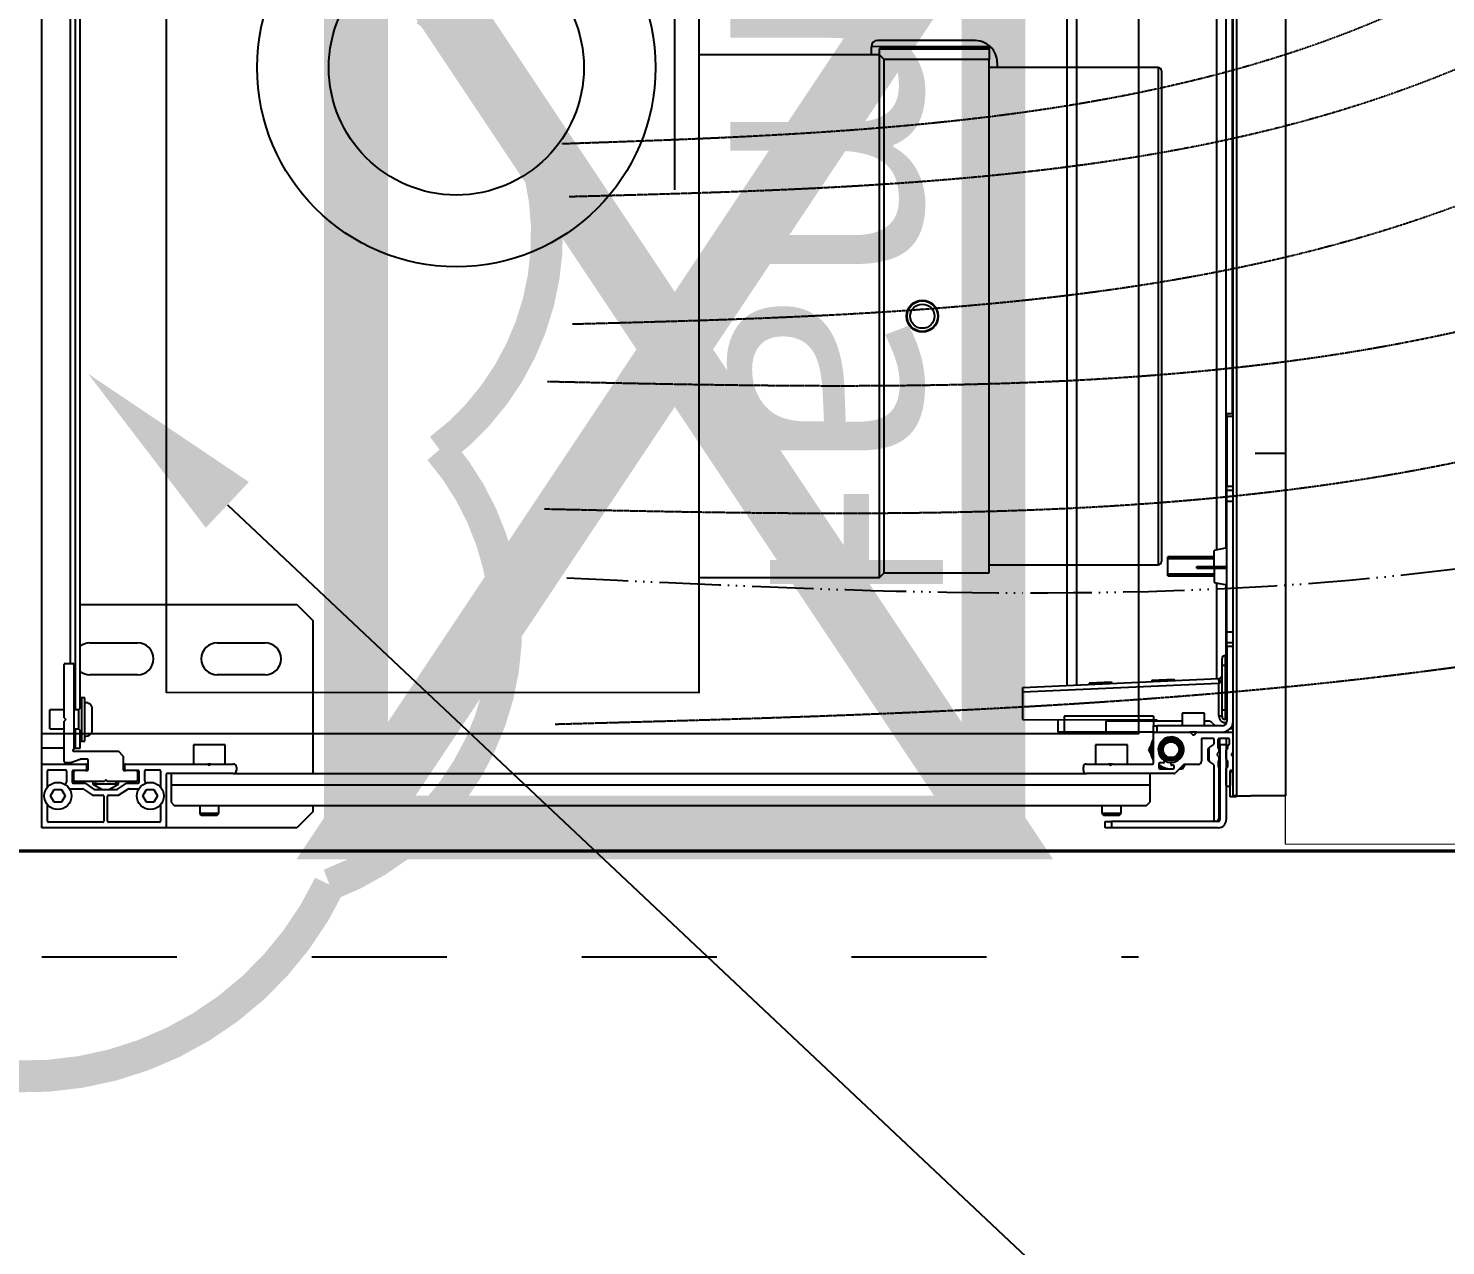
# Model space of a CAD drawing. Extents: x -2795338 to 3769695, y -3516596 to 3048438.
# Drawn here: x 483602.1 to 484046.7, y -340367.3 to -339985.4 of the extents above; entities that cross this region are included whole.
import ezdxf
from ezdxf import colors
from ezdxf.entities.mleader import LeaderData, LeaderLine
from ezdxf.math import Vec2, Vec3

# ---------------------------------------------------------------- set-up
doc = ezdxf.new("R2010")
doc.units = 0
for name, pattern in [('prlm_ef', [0.165, 0.1, -0.065]), ('prlm_gaz', [36, 24, -3, 0, -3, 0, -3, 0, -3]), ('prlm_vmc', [0.282222, 0.141111, -0.141111])]:
    doc.linetypes.add(name, pattern=pattern)
doc.layers.add('_GAZELEC-BOITE INCORPO', color=36, linetype='Continuous', lineweight=18)
for name, color, linetype in [('_GAZELEC-EAU CHAUDE', 1, 'Continuous'), ('gaz-modifications', 30, 'Continuous'), ('prlm-CHAUFF', 30, 'Continuous'), ('prlm-EAU-EF', 161, 'Continuous'), ('prlm-GAZ', 20, 'Continuous'), ('prlm-MOD', 64, 'Continuous')]:
    doc.layers.add(name, color=color, linetype=linetype)
doc.layers.add('prlm-xpoly', color=7, linetype='Continuous', plot=False)
doc.styles.add('ISO', font='isocp2.shx')
doc.styles.add('prlm-chauff', font='trebucbi.ttf', dxfattribs={"height": 18})
doc.styles.get("Standard").update_dxf_attribs({"font": 'arial.ttf'})
doc.dimstyles.new('200', dxfattribs={"dimtxt": 200, "dimasz": 25, "dimexe": 50, "dimexo": 50, "dimgap": 20, "dimtad": 1, "dimdec": 0, "dimlfac": 0.1, "dimdsep": 46, "dimtxsty": 'ISO', "dimblk1": 'DOTBLANK', "dimblk2": 'DOTBLANK', "dimsah": 1, "dimcen": 25, "dimclrd": 80, "dimclre": 80, "dimadec": 0, "dimazin": 0, "dimtfac": 1, "dimtdec": 0, "dimtmove": 0, "dimatfit": 3, "dimldrblk": 'DOTBLANK', "dimfxl": 50, "dimtolj": 1, "dimtzin": 0, "dimarcsym": 0})

# ---------------------------------------------------------------- blocks, each defined once
blk = doc.blocks.new('C 90.MTI900_Alu_390')
at = {"layer": 'prlm-MOD', "color": 1, "linetype": 'Continuous'}
for p, q in [((-4.475, 0), (-4.472, 0)), ((-4.475, -0.003), (-4.475, 0)), ((-4.472, 0), (-4.278, 0)), ((-4.278, 0), (-4.225, 0)), ((-4.225, 0), (4.225, 0)), ((-4.225, -0.07), (-4.225, 0)), ((-4.475, -0.387), (-4.475, -0.003)), ((-4.457, -0.191), (-4.457, -0.021)), ((-4.454, -0.018), (-4.4033, -0.018)), ((-4.395, -0.0385), (-4.375, -0.0269)), ((-4.395, -0.0615), (-4.395, -0.0385)), ((-4.375, -0.0269), (-4.355, -0.0385)), ((-4.355, -0.0385), (-4.355, -0.0615)), ((-4.3467, -0.018), (-4.296, -0.018)), ((-4.293, -0.021), (-4.293, -0.074)), ((-4.275, -0.003), (-4.275, -0.137)), ((-4.165, -0.025), (-4.105, -0.025)), ((-4.165, -0.025), (-4.165, -0.07)), ((-4.105, -0.07), (-4.105, -0.025)), ((-4.375, -0.0731), (-4.395, -0.0615)), ((-4.355, -0.0615), (-4.375, -0.0731)), ((-4.353, -0.0864), (-4.353, -0.1286)), ((-4.296, -0.077), (-4.3306, -0.077)), ((-4.27, -0.073), (-4.27, -0.0895)), ((-4.267, -0.07), (-4.14, -0.07)), ((-4.135, -0.075), (-4.14, -0.07)), ((-4.13, -0.07), (-4.135, -0.075)), ((-4.13, -0.07), (-3.963, -0.07)), ((-3.96, -0.073), (-3.96, -0.097)), ((-4.3535, -0.1303), (-4.3725, -0.1588)), ((-4.335, -0.098), (-4.335, -0.1341)), ((-4.298, -0.095), (-4.332, -0.095)), ((-4.33, -0.195), (-4.33, -0.103)), ((-4.327, -0.1), (-4.298, -0.1)), ((-4.295, -0.137), (-4.295, -0.098)), ((-4.2698, -0.0905), (-4.2602, -0.1195)), ((-4.26, -0.142), (-4.26, -0.1205)), ((-4.235, -0.1), (-4.235, -0.24)), ((-3.963, -0.1), (-4.229, -0.1)), ((-4.225, -0.105), (-4.225, -0.1)), ((-4.225, -0.105), (-4.165, -0.105)), ((-4.225, -0.105), (-4.225, -0.12)), ((-4.225, -0.12), (-4.17, -0.12)), ((-4.203, -0.12), (-4.203, -0.125)), ((-4.203, -0.125), (-4.067, -0.125)), ((-4.203, -0.125), (-4.203, -0.135)), ((-4.165, -0.115), (-4.175, -0.125)), ((-4.165, -0.1), (-4.165, -0.115)), ((-4.105, -0.115), (-4.165, -0.115)), ((-4.105, -0.115), (-4.105, -0.1)), ((-4.105, -0.105), (4.105, -0.105)), ((-4.095, -0.125), (-4.105, -0.115)), ((-4.1, -0.12), (4.1, -0.12)), ((-4.067, -0.125), (-4.067, -0.12)), ((-4.067, -0.135), (-4.067, -0.125)), ((-3.96, -0.09), (3.96, -0.09)), ((-3.775, -0.12), (-3.775, -0.8)), ((-4.373, -0.1605), (-4.373, -0.191)), ((-4.3377, -0.16), (-4.355, -0.19)), ((-4.355, -0.1659), (-4.355, -0.2341)), ((-4.3355, -0.1358), (-4.3545, -0.1642)), ((-4.33, -0.1677), (-4.3421, -0.1677)), ((-4.3377, -0.24), (-4.3377, -0.16)), ((-4.33, -0.16), (-4.3377, -0.16)), ((-4.295, -0.137), (-4.295, -0.142)), ((-4.278, -0.14), (-4.292, -0.14)), ((-4.292, -0.145), (-4.263, -0.145)), ((-4.203, -0.135), (-4.067, -0.135)), ((-4.1675, -0.158), (-4.1025, -0.158)), ((-3.995, -0.3), (-3.995, -0.15)), ((-3.895, -0.15), (-3.895, -0.3)), ((-4.457, -0.369), (-4.457, -0.209)), ((-4.376, -0.194), (-4.454, -0.194)), ((-4.454, -0.206), (-4.376, -0.206)), ((-4.373, -0.209), (-4.373, -0.2404)), ((-4.355, -0.21), (-4.3377, -0.24)), ((-4.325, -0.2), (-4.33, -0.195)), ((-4.33, -0.205), (-4.325, -0.2)), ((-4.33, -0.297), (-4.33, -0.205)), ((-4.373, -0.2404), (-4.3535, -0.2697)), ((-4.3545, -0.2358), (-4.335, -0.265)), ((-4.33, -0.2323), (-4.3421, -0.2323)), ((-4.3377, -0.24), (-4.33, -0.24)), ((-4.335, -0.265), (-4.335, -0.302)), ((-4.295, -0.258), (-4.295, -0.263)), ((-4.295, -0.302), (-4.295, -0.263)), ((-4.25, -0.255), (-4.292, -0.255)), ((-4.292, -0.26), (-4.278, -0.26)), ((-4.275, -0.263), (-4.275, -0.52)), ((-4.25, -0.255), (-4.235, -0.24)), ((-4.353, -0.2714), (-4.353, -0.3036)), ((-4.332, -0.305), (-4.298, -0.305)), ((-4.298, -0.3), (-4.327, -0.3)), ((-4.395, -0.3285), (-4.375, -0.3169)), ((-4.395, -0.3515), (-4.395, -0.3285)), ((-4.375, -0.3631), (-4.395, -0.3515)), ((-4.375, -0.3169), (-4.355, -0.3285)), ((-4.355, -0.3515), (-4.375, -0.3631)), ((-4.355, -0.3285), (-4.355, -0.3515)), ((-4.328, -0.323), (-4.296, -0.323)), ((-4.293, -0.326), (-4.293, -0.369)), ((-4.475, -0.8), (-4.475, -0.387)), ((-4.308, -0.39), (-4.472, -0.39)), ((-4.4033, -0.372), (-4.454, -0.372)), ((-4.296, -0.372), (-4.3467, -0.372)), ((-4.305, -0.6), (-4.305, -0.393)), ((-4.395, -0.405), (-4.405, -0.415)), ((-4.405, -0.415), (-4.405, -3.465)), ((-4.34, -0.405), (-4.395, -0.405)), ((-4.305, -0.405), (-4.34, -0.405)), ((-4.34, -0.405), (-4.34, -3.475)), ((-4.215, -0.475), (-4.275, -0.475)), ((-4.215, -0.575), (-4.215, -0.475)), ((-4.43, -0.495), (-4.435, -0.5)), ((-4.435, -0.5), (-4.435, -0.55)), ((-4.43, -0.555), (-4.43, -0.495)), ((-4.405, -0.495), (-4.43, -0.495)), ((-4.275, -0.52), (-4.2779, -0.5229)), ((-4.2779, -0.5271), (-4.275, -0.53)), ((-4.275, -0.53), (-4.275, -0.52)), ((-4.275, -0.53), (-4.275, -0.6)), ((-4.435, -0.55), (-4.43, -0.555)), ((-4.43, -0.555), (-4.405, -0.555)), ((-4.275, -0.575), (-4.215, -0.575)), ((-3.995, -0.7), (-3.995, -0.55)), ((-3.895, -0.55), (-3.895, -0.7)), ((-4.305, -0.6), (-4.305, -3.277)), ((-4.285, -0.61), (-4.295, -0.61)), ((-4.425, -0.85), (-4.475, -0.8)), ((-3.775, -0.8), (-3.825, -0.85)), ((-4.405, -0.85), (-4.425, -0.85)), ((-3.825, -0.85), (-4.305, -0.85)), ((-4.1351, -3.077), (-4.136, -3.497)), ((-4.1351, -3.077), (-4.05, -3.077)), ((-4.0221, -3.692), (-4.05, -3.077)), ((-4.05, -3.077), (-4.035, -3.077)), ((-4.035, -3.077), (-4.0071, -3.6913)), ((-4.175, -3.207), (-4.175, -3.187)), ((-4.1353, -3.187), (-4.175, -3.187)), ((-4.175, -3.337), (-4.175, -3.207)), ((-4.125, -3.207), (-4.175, -3.207)), ((-4.125, -3.487), (-4.125, -3.207)), ((-0.2775, -3.215), (-4.0287, -3.215)), ((-0.2775, -3.245), (-4.0274, -3.245)), ((-4.305, -3.5528), (-4.305, -3.277)), ((-4.295, -3.267), (-4.285, -3.267)), ((-4.275, -3.277), (-4.275, -3.3458)), ((-4.0205, -3.2854), (-4.0255, -3.2857)), ((-4.0205, -3.2854), (-4.0173, -3.3556)), ((-4.43, -3.325), (-4.435, -3.33)), ((-4.435, -3.33), (-4.435, -3.38)), ((-4.43, -3.385), (-4.43, -3.325)), ((-4.405, -3.325), (-4.43, -3.325)), ((-4.215, -3.305), (-4.275, -3.305)), ((-4.215, -3.405), (-4.215, -3.305)), ((-4.475, -3.355), (-4.475, -3.335)), ((-4.475, -3.335), (-4.455, -3.335)), ((-4.475, -3.69), (-4.475, -3.355)), ((-4.455, -3.355), (-4.475, -3.355)), ((-4.455, -3.335), (-4.455, -3.355)), ((-4.455, -3.69), (-4.455, -3.355)), ((-4.2759, -3.3479), (-4.2779, -3.3499)), ((-4.2779, -3.3541), (-4.2759, -3.3561)), ((-4.275, -3.3582), (-4.275, -3.3458)), ((-4.275, -3.3582), (-4.275, -3.484)), ((-4.175, -3.487), (-4.175, -3.337)), ((-4.14, -3.337), (-4.175, -3.337)), ((-4.14, -3.487), (-4.14, -3.337)), ((-4.0223, -3.3558), (-4.0173, -3.3556)), ((-4.435, -3.38), (-4.43, -3.385)), ((-4.43, -3.385), (-4.405, -3.385)), ((-4.275, -3.405), (-4.215, -3.405)), ((-4.405, -3.465), (-4.395, -3.475)), ((-4.34, -3.475), (-4.395, -3.475)), ((-4.305, -3.475), (-4.34, -3.475)), ((-4.29, -3.5066), (-4.2854, -3.504)), ((-4.29, -3.507), (-4.29, -3.549)), ((-4.274, -3.504), (-4.287, -3.504)), ((-4.272, -3.487), (-4.178, -3.487)), ((-4.271, -3.518), (-4.271, -3.507)), ((-4.24, -3.4778), (-4.23, -3.472)), ((-4.23, -3.472), (-4.22, -3.4778)), ((-4.175, -3.49), (-4.175, -3.487)), ((-4.175, -3.487), (-4.155, -3.487)), ((-4.175, -3.49), (-4.175, -3.6008)), ((-4.155, -3.497), (-4.175, -3.497)), ((-4.14, -3.487), (-4.155, -3.487)), ((-4.155, -3.487), (-4.155, -3.497)), ((-4.155, -3.702), (-4.155, -3.497)), ((-4.125, -3.487), (-4.14, -3.487)), ((-4.14, -3.577), (-4.14, -3.487)), ((-4.136, -3.497), (-4.14, -3.4972)), ((-4.0116, -3.4816), (-4.0166, -3.4819)), ((-4.0116, -3.4816), (-4.0084, -3.5518)), ((-4.2769, -3.5821), (-4.3041, -3.5549)), ((-4.287, -3.552), (-4.282, -3.552)), ((-4.279, -3.549), (-4.279, -3.545)), ((-4.276, -3.542), (-4.2729, -3.542)), ((-4.2657, -3.521), (-4.268, -3.521)), ((-4.195, -3.5614), (-4.195, -3.5226)), ((-4.0134, -3.552), (-4.0084, -3.5518)), ((-3.685, -3.532), (-3.625, -3.532)), ((-3.685, -3.532), (-3.685, -3.677)), ((-3.6789, -3.677), (-3.6789, -3.532)), ((-3.6311, -3.677), (-3.6311, -3.532)), ((-3.625, -3.677), (-3.625, -3.532)), ((-4.2906, -3.577), (-4.2906, -3.5684)), ((-4.2806, -3.5828), (-4.2906, -3.577)), ((-4.276, -3.627), (-4.276, -3.5842)), ((-4.175, -3.6232), (-4.175, -3.6008)), ((-4.115, -3.577), (-4.155, -3.577)), ((-4.115, -3.647), (-4.115, -3.577)), ((-4.198, -3.637), (-4.266, -3.637)), ((-4.195, -3.674), (-4.195, -3.64)), ((-4.1759, -3.6029), (-4.1829, -3.6099)), ((-4.1829, -3.6141), (-4.1759, -3.6211)), ((-4.175, -3.6232), (-4.175, -3.734)), ((-3.66, -3.6225), (-3.655, -3.6225)), ((-3.66, -3.6225), (-3.66, -3.6361)), ((-3.66, -3.6361), (-3.655, -3.6361)), ((-3.66, -3.6361), (-3.66, -3.717)), ((-3.655, -3.6225), (-3.655, -3.6361)), ((-3.655, -3.6361), (-3.655, -3.717)), ((-4.455, -3.682), (-4.455, -3.68)), ((-4.452, -3.677), (-4.2791, -3.677)), ((-4.2653, -3.69), (-4.2827, -3.69)), ((-4.2766, -3.6757), (-4.2679, -3.6633)), ((-4.2654, -3.662), (-4.2246, -3.662)), ((-4.263, -3.657), (-4.265, -3.659)), ((-4.225, -3.659), (-4.265, -3.659)), ((-4.265, -3.659), (-4.265, -3.662)), ((-4.265, -3.69), (-4.265, -3.695)), ((-4.227, -3.657), (-4.263, -3.657)), ((-4.2607, -3.657), (-4.2607, -3.662)), ((-4.2607, -3.69), (-4.2607, -3.695)), ((-4.2471, -3.6871), (-4.2521, -3.692)), ((-4.2379, -3.692), (-4.2429, -3.6871)), ((-4.2293, -3.657), (-4.2293, -3.662)), ((-4.2293, -3.69), (-4.2293, -3.695)), ((-4.225, -3.659), (-4.227, -3.657)), ((-4.2252, -3.69), (-4.198, -3.69)), ((-4.225, -3.662), (-4.225, -3.659)), ((-4.225, -3.695), (-4.225, -3.69)), ((-4.2221, -3.6633), (-4.2134, -3.6757)), ((-4.2109, -3.677), (-4.198, -3.677)), ((-4.155, -3.647), (-4.115, -3.647)), ((-4.14, -3.6567), (-4.14, -3.647)), ((-3.7066, -3.685), (-4.0074, -3.685)), ((-3.705, -3.677), (-3.713, -3.717)), ((-3.66, -3.677), (-3.705, -3.677)), ((-3.655, -3.677), (-3.605, -3.677)), ((-3.597, -3.717), (-3.605, -3.677)), ((-0.26, -3.685), (-3.6034, -3.685)), ((-4.215, -3.695), (-4.45, -3.695)), ((-4.215, -3.715), (-4.45, -3.715)), ((-4.2855, -3.692), (-4.445, -3.692)), ((-4.378, -3.747), (-4.378, -3.727)), ((-4.378, -3.727), (-4.298, -3.727)), ((-4.345, -3.724), (-4.345, -3.718)), ((-4.342, -3.715), (-4.2885, -3.715)), ((-4.298, -3.727), (-4.342, -3.727)), ((-4.298, -3.727), (-4.298, -3.737)), ((-4.295, -3.734), (-4.295, -3.73)), ((-4.2826, -3.72), (-4.2654, -3.72)), ((-4.2651, -3.7161), (-4.269, -3.72)), ((-4.2618, -3.7161), (-4.2651, -3.7161)), ((-4.2521, -3.692), (-4.2625, -3.692)), ((-4.2595, -3.715), (-4.231, -3.715)), ((-4.2471, -3.7321), (-4.2521, -3.737)), ((-4.2414, -3.7335), (-4.2486, -3.7335)), ((-4.2379, -3.737), (-4.2429, -3.7321)), ((-4.228, -3.692), (-4.2379, -3.692)), ((-4.2249, -3.7161), (-4.2287, -3.7161)), ((-4.2251, -3.72), (-4.215, -3.72)), ((-4.221, -3.72), (-4.2249, -3.7161)), ((-4.215, -3.715), (-4.215, -3.695)), ((-4.215, -3.695), (-4.195, -3.695)), ((-4.195, -3.715), (-4.215, -3.715)), ((-4.215, -3.72), (-4.215, -3.722)), ((-4.212, -3.725), (-4.198, -3.725)), ((-4.195, -3.722), (-4.195, -3.693)), ((-4.175, -3.737), (-4.175, -3.734)), ((-4.165, -3.737), (-4.165, -3.7265)), ((-3.9067, -3.717), (-4.14, -3.717)), ((-4.135, -3.717), (-4.135, -3.712)), ((-4.105, -3.712), (-4.135, -3.712)), ((-4.125, -3.692), (-4.0221, -3.692)), ((-4.125, -3.702), (-4.125, -3.692)), ((-4.125, -3.702), (-4.105, -3.702)), ((-4.105, -3.702), (-3.965, -3.702)), ((-4.105, -3.702), (-4.105, -3.712)), ((-4.105, -3.712), (-4.105, -3.717)), ((-3.965, -3.712), (-4.105, -3.712)), ((-4.0071, -3.6913), (-4.0221, -3.692)), ((-4.022, -3.6925), (-4.0221, -3.692)), ((-4.0071, -3.6913), (-4.007, -3.6925)), ((-3.965, -3.702), (-3.945, -3.702)), ((-3.965, -3.702), (-3.965, -3.712)), ((-3.965, -3.717), (-3.965, -3.712)), ((-3.935, -3.712), (-3.965, -3.712)), ((-3.935, -3.712), (-3.935, -3.717)), ((-3.935, -3.715), (-3.7126, -3.715)), ((-3.9067, -3.737), (-3.9067, -3.717)), ((-3.9067, -3.717), (-3.8932, -3.717)), ((-3.8932, -3.717), (-3.86, -3.717)), ((-3.8932, -3.717), (-3.8932, -3.737)), ((-3.86, -3.717), (-3.45, -3.717)), ((-3.86, -3.717), (-3.86, -3.737)), ((-3.5974, -3.715), (-0.25, -3.715)), ((-3.45, -3.717), (-3.45, -3.737)), ((-3.45, -3.717), (-3.4168, -3.717)), ((-3.4168, -3.737), (-3.4168, -3.717)), ((-3.4168, -3.717), (-3.4033, -3.717)), ((-3.185, -3.717), (-3.4033, -3.717)), ((-3.4033, -3.717), (-3.4033, -3.737)), ((-3.185, -3.717), (-3.175, -3.717)), ((-3.185, -3.737), (-3.185, -3.717)), ((-3.175, -3.717), (-3.175, -3.737)), ((-4.375, -3.747), (-4.378, -3.747)), ((-4.375, -3.737), (4.375, -3.737)), ((-4.375, -3.747), (-4.375, -3.737)), ((4.375, -3.747), (-4.375, -3.747)), ((-4.375, -3.747), (-4.375, -3.792)), ((-3.175, -3.735), (-0.2433, -3.735)), ((-4.375, -3.902), (-4.375, -3.792)), ((-4.375, -3.902), (4.375, -3.902))]:
    blk.add_line(p, q, dxfattribs=at)
at = {"layer": 'prlm-MOD', "color": 1, "ltscale": 50}
blk.add_lwpolyline([(-3.3, -3.8058), (-3.3, -3.902)], dxfattribs=at)
at = {"layer": 'prlm-MOD', "color": 1, "linetype": 'Continuous'}
for centre, radius in [((-4.375, -0.05), 0.0425), ((-4.375, -0.34), 0.0425), ((-4.23, -3.542), 0.035), ((-4.23, -3.542), 0.03), ((-4.23, -3.542), 0.025)]:
    blk.add_circle(centre, radius, dxfattribs=at)
for centre, radius, start, end in [((-4.472, -0.003), 0.003, 90, 180), ((-4.278, -0.003), 0.003, 0, 90), ((-4.454, -0.021), 0.003, 90, 180), ((-4.4033, -0.021), 0.003, 84.5182, 90), ((-4.3467, -0.021), 0.003, 90, 95.4817), ((-4.296, -0.021), 0.003, 0, 90), ((-4.3306, -0.067), 0.01, 213.6525, 270), ((-4.296, -0.074), 0.003, 270, 0), ((-4.267, -0.073), 0.003, 90, 180), ((-3.963, -0.073), 0.003, 0, 90), ((-4.356, -0.1286), 0.003, 326.3099, 0), ((-4.332, -0.098), 0.003, 90, 180), ((-4.327, -0.103), 0.003, 90, 180), ((-4.298, -0.098), 0.003, 0, 90), ((-4.298, -0.103), 0.003, 0, 90), ((-4.267, -0.0895), 0.003, 180, 198.4349), ((-4.263, -0.1205), 0.003, 0, 18.4349), ((-4.232, -0.1), 0.003, 0, 180), ((-3.945, -0.15), 0.05, 143.1301, 180), ((-3.963, -0.097), 0.003, 270, 0), ((-3.945, -0.15), 0.05, 0, 36.8699), ((-4.37, -0.1605), 0.003, 146.3099, 180), ((-4.352, -0.1659), 0.003, 146.3099, 180), ((-4.338, -0.1341), 0.003, 326.3099, 0), ((-4.292, -0.137), 0.003, 180, 270), ((-4.292, -0.142), 0.003, 180, 270), ((-4.278, -0.137), 0.003, 270, 0), ((-4.263, -0.142), 0.003, 270, 0), ((-4.1675, -0.138), 0.02, 171.3731, 270), ((-4.1675, -0.133), 0.02, 185.7392, 187.1808), ((-4.1025, -0.138), 0.02, 270, 8.6269), ((-4.1025, -0.133), 0.02, 352.8192, 354.2608), ((-4.454, -0.191), 0.003, 180, 270), ((-4.454, -0.209), 0.003, 90, 180), ((-4.376, -0.191), 0.003, 270, 0), ((-4.376, -0.209), 0.003, 0, 90), ((-4.352, -0.2341), 0.003, 180, 213.6901), ((-4.292, -0.258), 0.003, 90, 180), ((-4.292, -0.263), 0.003, 90, 180), ((-4.278, -0.263), 0.003, 0, 90), ((-4.356, -0.2714), 0.003, 0, 33.6901), ((-4.332, -0.302), 0.003, 180, 270), ((-4.327, -0.297), 0.003, 180, 270), ((-4.298, -0.297), 0.003, 270, 0), ((-4.298, -0.302), 0.003, 270, 0), ((-3.945, -0.3), 0.05, 180, 0), ((-4.328, -0.333), 0.01, 90, 133.851), ((-4.296, -0.326), 0.003, 0, 90), ((-4.472, -0.387), 0.003, 180, 270), ((-4.454, -0.369), 0.003, 180, 270), ((-4.4033, -0.369), 0.003, 270, 275.4818), ((-4.3467, -0.369), 0.003, 264.5182, 270), ((-4.308, -0.393), 0.003, 0, 90), ((-4.296, -0.369), 0.003, 270, 0), ((-4.2758, -0.525), 0.003, 135, 225), ((-3.945, -0.55), 0.05, 0, 180), ((-4.295, -0.6), 0.01, 180, 270), ((-4.285, -0.6), 0.01, 270, 0), ((-3.945, -0.7), 0.05, 180, 0), ((-4.295, -3.277), 0.01, 90, 180), ((-4.285, -3.277), 0.01, 0, 90), ((-4.2758, -3.352), 0.003, 135, 225), ((-4.278, -3.3458), 0.003, 315, 0), ((-4.278, -3.3582), 0.003, 0, 45), ((-4.287, -3.507), 0.003, 90, 180), ((-4.23, -3.542), 0.06, 140.7035, 188.509), ((-4.23, -3.542), 0.065, 144.2242, 157.3801), ((-4.272, -3.484), 0.003, 180, 270), ((-4.274, -3.507), 0.003, 0, 90), ((-4.23, -3.542), 0.04, 184.0006, 146.0728), ((-4.23, -3.542), 0.065, 57.7958, 122.2042), ((-4.23, -3.542), 0.06, 66.4435, 113.5565), ((-4.178, -3.49), 0.003, 0, 90), ((-4.302, -3.5528), 0.003, 180, 225), ((-4.287, -3.549), 0.003, 180, 270), ((-4.282, -3.549), 0.003, 270, 0), ((-4.276, -3.545), 0.003, 90, 180), ((-4.2729, -3.545), 0.003, 4.0006, 90), ((-4.268, -3.518), 0.003, 180, 270), ((-4.23, -3.542), 0.04, 146.0728, 184.0006), ((-4.2657, -3.518), 0.003, 270, 326.0728), ((-4.23, -3.542), 0.065, 206.162, 224.9525), ((-4.279, -3.5842), 0.003, 0, 45), ((-4.178, -3.6008), 0.003, 315, 0), ((-4.266, -3.627), 0.01, 180, 270), ((-4.198, -3.64), 0.003, 0, 90), ((-4.1808, -3.612), 0.003, 135, 225), ((-4.178, -3.6232), 0.003, 0, 45), ((-4.45, -3.69), 0.025, 180, 270), ((-4.452, -3.68), 0.003, 90, 180), ((-4.445, -3.682), 0.01, 180, 270), ((-4.45, -3.69), 0.005, 180, 270), ((-4.2827, -3.693), 0.003, 90, 160.5288), ((-4.2791, -3.674), 0.003, 270, 325.008), ((-4.2654, -3.665), 0.003, 90, 145.008), ((-4.2653, -3.693), 0.003, 19.4712, 90), ((-4.245, -3.6892), 0.003, 45, 135), ((-4.2252, -3.693), 0.003, 90, 160.5288), ((-4.2246, -3.665), 0.003, 34.992, 90), ((-4.2109, -3.674), 0.003, 214.992, 270), ((-4.198, -3.674), 0.003, 270, 0), ((-4.198, -3.693), 0.003, 0, 90), ((-4.1151, -3.7104), 0.05, 129.8841, 142.9139), ((-4.16, -3.6567), 0.02, 309.8841, 0), ((-4.342, -3.718), 0.003, 90, 180), ((-4.342, -3.724), 0.003, 180, 270), ((-4.298, -3.73), 0.003, 0, 90), ((-4.292, -3.734), 0.003, 180, 270), ((-4.2885, -3.718), 0.003, 9.5941, 90), ((-4.2826, -3.717), 0.003, 189.5941, 270), ((-4.2654, -3.717), 0.003, 270, 350.4059), ((-4.275, -3.715), 0.01, 353.9388, 0), ((-4.2595, -3.718), 0.003, 90, 170.4059), ((-4.245, -3.7342), 0.003, 45, 135), ((-4.231, -3.718), 0.003, 9.5941, 90), ((-4.2251, -3.717), 0.003, 189.5941, 270), ((-4.215, -3.715), 0.01, 180, 186.0612), ((-4.212, -3.722), 0.003, 180, 270), ((-4.198, -3.722), 0.003, 270, 0), ((-4.178, -3.734), 0.003, 270, 0), ((-4.14, -3.702), 0.035, 180, 270), ((-4.14, -3.702), 0.015, 180, 270), ((-4.125, -3.712), 0.02, 90, 192.412), ((-4.125, -3.712), 0.01, 90, 180), ((-3.997, -3.692), 0.01, 182.6026, 270), ((-3.945, -3.712), 0.01, 0, 90)]:
    blk.add_arc(centre, radius, start, end, dxfattribs=at)
for centre, major_axis, ratio, start_param, end_param in [((-4.022, -3.6931), (0.015, 0.0007), 0.045361, 0, 1.568734), ((-3.997, -3.692), (0.025, 0), 0.4, 3.187016, 4.712389)]:
    blk.add_ellipse(centre, major_axis=major_axis, ratio=ratio, start_param=start_param, end_param=end_param, dxfattribs=at)
blk = doc.blocks.new('xi.thema+')
at = {"layer": 'prlm-CHAUFF', "color": 7, "linetype": 'prlm_vmc', "ltscale": 30}
for points in [[(-27.9, 0), (-27.9, 34.4)], [(27.9, 0), (27.9, 34.4)]]:
    blk.add_lwpolyline(points, dxfattribs=at)
at = {"layer": 'prlm-CHAUFF', "color": 0}
blk.add_lwpolyline([(-20.9, 0), (-20.9, 34.4), (20.9, 34.4), (20.9, 0)], close=True, dxfattribs=at)
for radius in [6.25, 4]:
    blk.add_circle((0, 13), radius, dxfattribs=at)
at = {"layer": 'prlm-CHAUFF', "color": 0, "insert": (0, 25.539), "char_height": 8, "width": 7.19706, "attachment_point": 5, "style": 'prlm-chauff'}
blk.add_mtext('thema+', dxfattribs=at)
blk = doc.blocks.new('xi.uta-yzen-g')
at = {"layer": 'prlm-CHAUFF', "ltscale": 50}
for p, q in [((20.9, 35.02), (36.5, 35.02)), ((20.9, 35.02), (20.9, 29.72)), ((21, 35.12), (36.4, 35.12)), ((36.5, 29.72), (36.5, 35.02)), ((20.75, 29.97), (20.9, 29.97)), ((20.244, 29.72), (20.65, 29.72)), ((20.244, 29.72), (20.244, 26.02)), ((20.3, 29.72), (20.3, 26.27)), ((20.32, 29.72), (20.32, 26.27)), ((36.75, 29.72), (20.65, 29.72)), ((20.65, 29.72), (20.65, 26.42)), ((36.75, 26.42), (36.75, 29.72)), ((20.05, 29.216), (20.05, 26.22)), ((20.3, 28.42), (20.32, 28.42)), ((20.32, 28.07), (20.3, 28.07)), ((20.3, 27.693), (20.32, 27.693)), ((20.32, 27.343), (20.3, 27.343)), ((20.3, 27.293), (20.32, 27.293)), ((20.32, 27.193), (20.3, 27.193)), ((20.32, 26.27), (20.3, 26.27)), ((20.5, 26.27), (20.32, 26.27)), ((20.65, 26.42), (20.5, 26.27)), ((36.9, 26.27), (20.5, 26.27)), ((20.5, 26.27), (20.5, 20.62)), ((36.75, 26.42), (20.65, 26.42)), ((36.9, 26.27), (36.75, 26.42)), ((36.9, 20.62), (36.9, 26.27)), ((20.5, 26.02), (20.25, 26.02))]:
    blk.add_line(p, q, dxfattribs=at)
blk.add_lwpolyline([(-40.5, 20.62), (-40.5, 3.9), (40.5, 3.9), (40.5, 20.62)], close=True, dxfattribs=at)
for radius in [0.5, 0.48, 0.38]:
    blk.add_circle((28.7, 27.62), radius, dxfattribs=at)
for centre, radius, start, end in [((21, 35.02), 0.1, 90, 180), ((36.4, 35.02), 0.1, 0, 90), ((20.75, 29.27), 0.7, 90, 136.2731), ((20.825, 29.24), 0.776, 138.5248, 181.7675), ((20.25, 26.22), 0.2, 180, 268.3239), ((20.25, 26.22), 0.2, 268.3239, 270)]:
    blk.add_arc(centre, radius, start, end, dxfattribs=at)
for centre, major_axis, ratio, start_param, end_param in [((20.75, 28.959), (-0.45, 0), 0.974723, 5.983927, 6.283185), ((20.75, 28.603), (-0.45, 0), 0.974723, 5.983927, 6.283185), ((21.55, 28.603), (-1.25, 0), 0.146694, 0, 0.179125)]:
    blk.add_ellipse(centre, major_axis=major_axis, ratio=ratio, start_param=start_param, end_param=end_param, dxfattribs=at)
blk.add_open_spline([(20.318, 29.391), (20.314, 29.379), (20.311, 29.366), (20.303, 29.324), (20.3, 29.294), (20.3, 29.265)], degree=3, knots=[0.8185803, 0.8185803, 0.8185803, 0.8185803, 0.875, 0.875, 1, 1, 1, 1], dxfattribs=at)
blk = doc.blocks.new('_DOTBLANK')
at = {"color": 0, "linetype": 'ByBlock'}
blk.add_line((-0.5, 0), (-1, 0), dxfattribs=at)
blk.add_circle((0, 0), 0.5, dxfattribs=at)
blk = doc.blocks.new('*D281')
at = {"layer": '_GAZELEC-BOITE INCORPO', "color": 80, "lineweight": -2, "transparency": 16777216}
for p, q in [((483237.49, -338859.11), (485095.1, -338859.11)), ((485045.1, -338884.11), (485045.1, -340218.25)), ((483231.41, -340243.25), (485095.1, -340243.25))]:
    blk.add_line(p, q, dxfattribs=at)
at = {"layer": '_GAZELEC-BOITE INCORPO', "color": 80, "lineweight": -2, "transparency": 16777216, "xscale": 25, "yscale": 25, "zscale": 25}
for p, rotation in [((485045.1, -338859.11), 90), ((485045.1, -340243.25), 270)]:
    blk.add_blockref('_DOTBLANK', p, dxfattribs=dict(at, rotation=rotation))
at = {"layer": '_GAZELEC-BOITE INCORPO', "color": 0, "transparency": 16777216, "insert": (484925.1, -339551.18), "char_height": 200, "attachment_point": 5, "rotation": 90, "style": 'ISO'}
blk.add_mtext('\\A1;138', dxfattribs=at)
blk = doc.blocks.new('*D282')
at = {"layer": '_GAZELEC-BOITE INCORPO', "color": 80, "lineweight": -2, "transparency": 16777216}
for p, q in [((483081.45, -340036.16), (483081.45, -339145.12)), ((483804.87, -340036.11), (483804.87, -339145.12)), ((483779.87, -339195.12), (483106.45, -339195.12))]:
    blk.add_line(p, q, dxfattribs=at)
at = {"layer": '_GAZELEC-BOITE INCORPO', "color": 80, "lineweight": -2, "transparency": 16777216, "xscale": 25, "yscale": 25, "zscale": 25, "rotation": 180}
blk.add_blockref('_DOTBLANK', (483081.45, -339195.12), dxfattribs=at)
at = {"layer": '_GAZELEC-BOITE INCORPO', "color": 80, "lineweight": -2, "transparency": 16777216, "xscale": 25, "yscale": 25, "zscale": 25}
blk.add_blockref('_DOTBLANK', (483804.87, -339195.12), dxfattribs=at)
at = {"layer": '_GAZELEC-BOITE INCORPO', "color": 0, "transparency": 16777216, "insert": (483443.16, -339075.1), "char_height": 200, "attachment_point": 5, "style": 'ISO'}
blk.add_mtext('\\A1;72', dxfattribs=at)
blk = doc.blocks.new('*D283')
at = {"layer": '_GAZELEC-BOITE INCORPO', "color": 80, "lineweight": -2, "transparency": 16777216}
for p, q in [((483483.58, -337438.05), (485464.94, -337438.05)), ((485414.94, -337463.05), (485414.94, -340218.68)), ((483483.58, -340243.68), (485464.94, -340243.68))]:
    blk.add_line(p, q, dxfattribs=at)
at = {"layer": '_GAZELEC-BOITE INCORPO', "color": 80, "lineweight": -2, "transparency": 16777216, "xscale": 25, "yscale": 25, "zscale": 25}
for p, rotation in [((485414.94, -337438.05), 90), ((485414.94, -340243.68), 270)]:
    blk.add_blockref('_DOTBLANK', p, dxfattribs=dict(at, rotation=rotation))
at = {"layer": '_GAZELEC-BOITE INCORPO', "color": 0, "transparency": 16777216, "insert": (485294.93, -338840.87), "char_height": 200, "attachment_point": 5, "rotation": 90, "style": 'ISO'}
blk.add_mtext('\\A1;281', dxfattribs=at)

msp = doc.modelspace()

# ---------------------------------------------------------------- linework, layer by layer
msp.add_circle((487178.691, -234079.124), 3282516.798)
at = {"layer": '_GAZELEC-BOITE INCORPO', "const_width": 20}
msp.add_lwpolyline([(483904.873, -340036.124), (483904.873, -339936.124), (483704.873, -339936.124), (483704.873, -340236.118), (483904.877, -340236.118), (483904.867, -339936.124), (483704.873, -340236.118), (483904.877, -340236.118), (483704.88, -339936.124)], dxfattribs=at)
at = {"layer": '_GAZELEC-EAU CHAUDE', "linetype": 'prlm_ef'}
for points, knots in [([(483764.927, -340096.169), (483793.157, -340096.788), (483821.146, -340097.4), (483876.347, -340097.604), (483903.558, -340097.196), (483956.887, -340094.413), (483983.004, -340092.039), (484020.951, -340086.38), (484033.303, -340084.169), (484054.939, -340079.543), (484064.294, -340077.282), (484078.81, -340073.323), (484084.044, -340071.8), (484094.482, -340068.57), (484099.682, -340066.864), (484115.219, -340061.48), (484125.496, -340057.536), (484160.443, -340042.846), (484184.691, -340030.431), (484231.971, -340002.04), (484255.001, -339986.063), (484299.612, -339951.046), (484321.192, -339932.007), (484362.666, -339891.4), (484382.56, -339869.834), (484420.437, -339824.734), (484438.42, -339801.201), (484465.992, -339761.719), (484476.223, -339746.19), (484493.98, -339717.641), (484501.656, -339704.69), (484514.716, -339681.559), (484520.223, -339671.419), (484530.86, -339651.058), (484535.991, -339640.833), (484550.838, -339610.03), (484560.006, -339589.321), (484587.145, -339522.51), (484602.474, -339475.763), (484627.299, -339380.775), (484636.795, -339332.535), (484650.748, -339234.748), (484655.205, -339185.202), (484659.875, -339085.037), (484660.088, -339034.419), (484657.078, -338932.369), (484653.856, -338880.938), (484642.542, -338751.696), (484632.82, -338673.548), (484610.355, -338516.936), (484597.613, -338438.472), (484580.628, -338334.743), (484576.44, -338309.231), (484568.942, -338263.15), (484565.618, -338242.566), (484560.365, -338209.537), (484558.4, -338197.069), (484554.23, -338170.265), (484552.036, -338155.942), (484547.712, -338127.37), (484545.582, -338113.118), (484539.264, -338070.456), (484535.147, -338042.144), (484522.894, -337957.555), (484514.853, -337901.626), (484494.697, -337768.536), (484482.225, -337691.717), (484453.122, -337538.888), (484436.49, -337462.878), (484404.012, -337339.884), (484390.305, -337292.967), (484359.192, -337200.93), (484341.785, -337155.81), (484305.93, -337077.074), (484288.304, -337042.897), (484249.347, -336977.438), (484228.017, -336946.156), (484199.982, -336910.918), (484195.334, -336905.247), (484185.862, -336894.021), (484181.039, -336888.47), (484166.319, -336871.998), (484156.17, -336861.262), (484124.775, -336829.801), (484102.579, -336809.824), (484042.325, -336760.827), (484002.594, -336733.372), (483918.952, -336683.947), (483875.042, -336661.977), (483784.462, -336623.788), (483737.794, -336607.568), (483643.148, -336581.111), (483595.17, -336570.874), (483531.152, -336561.319), (483515.041, -336559.263), (483491.595, -336556.779), (483484.231, -336556.073), (483469.493, -336554.8), (483462.123, -336554.234), (483440.003, -336552.729), (483425.245, -336551.984), (483380.92, -336550.396), (483351.3, -336550.202), (483291.834, -336550.851), (483261.99, -336551.693), (483219.328, -336553.121), (483206.634, -336553.574), (483193.91, -336554.028)], [0, 0, 0, 0, 82.7165112, 82.7165112, 165.4330224, 165.4330224, 248.1495336, 248.1495336, 288.8725034, 288.8725034, 320.5224433, 320.5224433, 338.5771063, 338.5771063, 356.6317694, 356.6317694, 392.7410955, 392.7410955, 480.4605172, 480.4605172, 568.1799389, 568.1799389, 655.8993606, 655.8993606, 743.6187823, 743.6187823, 831.338204, 831.338204, 886.5615314, 886.5615314, 931.554563, 931.554563, 966.3324153, 966.3324153, 1001.1102677, 1001.1102677, 1070.6659723, 1070.6659723, 1223.707178, 1223.707178, 1376.7483837, 1376.7483837, 1529.7895894, 1529.7895894, 1682.8307951, 1682.8307951, 1835.8720008, 1835.8720008, 2065.3906838, 2065.3906838, 2294.9093668, 2294.9093668, 2369.8847105, 2369.8847105, 2430.5656559, 2430.5656559, 2467.4229561, 2467.4229561, 2509.9018794, 2509.9018794, 2552.3808027, 2552.3808027, 2637.3386494, 2637.3386494, 2807.2543427, 2807.2543427, 3044.3065582, 3044.3065582, 3281.3587738, 3281.3587738, 3428.2611721, 3428.2611721, 3575.1635704, 3575.1635704, 3694.2636159, 3694.2636159, 3813.3636614, 3813.3636614, 3836.532286, 3836.532286, 3859.7009106, 3859.7009106, 3906.0381597, 3906.0381597, 3998.7126581, 3998.7126581, 4145.7243472, 4145.7243472, 4292.7360363, 4292.7360363, 4439.7477254, 4439.7477254, 4586.7594145, 4586.7594145, 4636.2355737, 4636.2355737, 4658.9276792, 4658.9276792, 4681.6197847, 4681.6197847, 4727.0039958, 4727.0039958, 4817.7724179, 4817.7724179, 4908.54084, 4908.54084, 4946.8783699, 4946.8783699, 4946.8783699, 4946.8783699]), ([(483771.727, -340038.162), (483794.854, -340037.543), (483817.739, -340036.927), (483862.749, -340034.897), (483884.872, -340033.483), (483928.064, -340029.108), (483949.129, -340026.148), (483985.255, -340018.943), (484000.582, -340015.15), (484019.558, -340009.299), (484023.6, -340007.983), (484030.749, -340005.524), (484033.869, -340004.406), (484040.095, -340002.082), (484043.198, -340000.878), (484052.477, -339997.141), (484058.624, -339994.483), (484076.937, -339986.03), (484088.978, -339979.755), (484120.488, -339961.502), (484139.626, -339948.49), (484176.628, -339919.744), (484194.49, -339904.01), (484228.703, -339870.396), (484245.052, -339852.517), (484270.913, -339821.373), (484280.901, -339808.531), (484298.192, -339784.87), (484305.637, -339774.146), (484319.974, -339752.419), (484326.868, -339741.414), (484346.743, -339708.007), (484358.917, -339685.212), (484389.882, -339620.664), (484406.446, -339577.96), (484425.699, -339516.054), (484430.865, -339497.581), (484444.822, -339441.812), (484452.062, -339404.184), (484462.957, -339328.137), (484466.613, -339289.719), (484470.891, -339212.238), (484471.513, -339173.175), (484469.949, -339073.243), (484466.054, -339012.043), (484454.481, -338889.135), (484446.803, -338827.427), (484435.267, -338743.622), (484432.112, -338721.471), (484426.362, -338681.798), (484423.785, -338664.268), (484419.111, -338632.598), (484417.018, -338618.461), (484412.824, -338590.242), (484410.723, -338576.157), (484404.395, -338533.973), (484400.144, -338505.94), (484387.218, -338422.039), (484378.369, -338366.369), (484366.004, -338292.375), (484362.882, -338273.987), (484353.347, -338218.827), (484346.768, -338182.055), (484337.077, -338130.066), (484334.202, -338114.893), (484329.172, -338088.796), (484327.042, -338077.878), (484322.672, -338055.757), (484320.429, -338044.552), (484315.883, -338022.128), (484313.584, -338010.94), (484306.528, -337977.496), (484301.611, -337955.361), (484289.631, -337906.369), (484282.335, -337879.674), (484265.665, -337827.701), (484256.292, -337802.426), (484240.639, -337767.063), (484235.474, -337756.233), (484225.445, -337736.816), (484220.682, -337728.163), (484212.693, -337714.583), (484209.621, -337709.562), (484203.283, -337699.599), (484200.018, -337694.659), (484189.95, -337679.971), (484182.87, -337670.354), (484160.606, -337642.09), (484144.396, -337624.026), (484109.682, -337589.76), (484091.178, -337573.559), (484052.342, -337543.313), (484032.01, -337529.268), (483989.999, -337503.618), (483968.321, -337492.012), (483924.114, -337471.501), (483901.585, -337462.596), (483871.583, -337452.773), (483864.268, -337450.537), (483849.57, -337446.352), (483842.191, -337444.404), (483819.964, -337438.972), (483805.025, -337435.902), (483762.964, -337428.719), (483735.57, -337425.711), (483680.036, -337422.312), (483651.897, -337421.921), (483594.976, -337423.154), (483566.194, -337424.778), (483508.106, -337429.408), (483478.801, -337432.413), (483419.787, -337439.148), (483390.078, -337442.877), (483359.942, -337446.665), (483359.661, -337446.7), (483359.38, -337446.735)], [0, 0, 0, 0, 67.7725449, 67.7725449, 135.5450897, 135.5450897, 203.3176346, 203.3176346, 255.5129438, 255.5129438, 269.7768675, 269.7768675, 280.9458246, 280.9458246, 292.1147817, 292.1147817, 314.452696, 314.452696, 359.1285246, 359.1285246, 433.2416323, 433.2416323, 507.3547401, 507.3547401, 581.4678478, 581.4678478, 631.1481118, 631.1481118, 671.2527429, 671.2527429, 711.357374, 711.357374, 791.5666362, 791.5666362, 934.1971814, 934.1971814, 994.1345647, 994.1345647, 1114.0093314, 1114.0093314, 1233.884098, 1233.884098, 1353.7588646, 1353.7588646, 1538.670132, 1538.670132, 1723.5813995, 1723.5813995, 1790.0462253, 1790.0462253, 1842.7384613, 1842.7384613, 1885.3524287, 1885.3524287, 1927.9663962, 1927.9663962, 2013.1943312, 2013.1943312, 2183.6502011, 2183.6502011, 2240.0471202, 2240.0471202, 2352.8409582, 2352.8409582, 2399.2866151, 2399.2866151, 2432.65777, 2432.65777, 2466.8489094, 2466.8489094, 2501.0400489, 2501.0400489, 2569.4223277, 2569.4223277, 2654.436526, 2654.436526, 2739.4507244, 2739.4507244, 2777.9386146, 2777.9386146, 2809.8045303, 2809.8045303, 2828.8343412, 2828.8343412, 2847.8641521, 2847.8641521, 2885.9237739, 2885.9237739, 2962.0430175, 2962.0430175, 3038.1622611, 3038.1622611, 3114.2815048, 3114.2815048, 3190.4007484, 3190.4007484, 3266.519992, 3266.519992, 3290.9921522, 3290.9921522, 3315.4643125, 3315.4643125, 3364.4086329, 3364.4086329, 3452.1388622, 3452.1388622, 3539.8690915, 3539.8690915, 3627.5993207, 3627.5993207, 3715.32955, 3715.32955, 3803.0597792, 3803.0597792, 3803.8854879, 3803.8854879, 3803.8854879, 3803.8854879])]:
    msp.add_open_spline(points, degree=3, knots=knots, dxfattribs=at)
at = {"layer": 'gaz-modifications', "color": 1, "const_width": 10}
msp.add_lwpolyline([(483564.85, -339762.775, -0.5205671), (483662.046, -339808.645, -0.5205671), (483713.072, -339925.617, -0.5205671), (483726.583, -339979.604, -0.5205671), (483731.084, -340117.572, -0.5205671), (483696.565, -340254.039, -0.5205671), (483525.473, -340282.532, -0.5205671), (483411.417, -340212.05, -0.5205671), (483391.902, -340068.082, -0.5205671)], format="xyb", close=True, dxfattribs=at)
at = {"layer": 'prlm-EAU-EF', "linetype": 'prlm_ef'}
for points in [[(483764.05, -340136.159), (484091.673, -340111.215), (484557.118, -339687.115), (484595.305, -338174.071), (484454.703, -337375.182), (484231.039, -336885.766), (483495.405, -336516.985), (483192.485, -336514.053)], [(483772.799, -340078.148), (484044.531, -340043.063), (484326.454, -339813.95), (484478.789, -339470.162), (484460.159, -338636.765), (484357.538, -338026.28), (484244.831, -337690.518), (483883.036, -337414.497), (483354.392, -337407.047)], [(483769.402, -340021.579), (484020.858, -339984.715), (484326.866, -339420.898), (484173.913, -339035.681), (483565.5, -338824.207), (483110.862, -338829.35)], [(483767.343, -340203.68), (484026.519, -340188.739), (484693.911, -339990.867), (485438.396, -339735.465), (485974.862, -339752.864), (486408.502, -340113.041), (486604.17, -340481.822), (486604.17, -340965.615), (486336.658, -341337.087), (485648.989, -341337.087), (485332.997, -341070.102), (485332.997, -340465.192)]]:
    msp.add_spline(points, degree=3, dxfattribs=at)
at = {"layer": 'prlm-GAZ', "linetype": 'prlm_gaz', "ltscale": 0.8}
for points in [[(483771.049, -340157.787), (484024.357, -340157.787), (484365.464, -340071.227), (484952.159, -339831.157), (485417.296, -339689.373), (485744.816, -339665.294), (486013.358, -339721.671), (486454.1, -340063.489), (486648.636, -340453.033), (486690.528, -340937.643), (486508.344, -341304.405), (485834.57, -341501.94), (484617.434, -341501.94), (484538.179, -341501.94), (484430.412, -341501.94), (484073.454, -341365.252), (483885.506, -341008.535), (483885.506, -340470.431)], [(492024.31, -339931.895), (492309.115, -339940.642), (492589.391, -339940.642), (493058.438, -339940.642), (493304.542, -339988.897), (493540.146, -340204.744), (493658.823, -340555.165), (493658.823, -340853.15), (493535.823, -341158.585), (493235.27, -341384.188), (492779.192, -341497.759), (492493.667, -341497.759), (491653.845, -341497.759), (487304.808, -341497.759), (486085.82, -341539.957), (485559.647, -341563.7), (484720.672, -341563.7), (484403.342, -341563.7), (484053.898, -341421.532), (483879.742, -341202.273), (483807.589, -340920.341), (483807.589, -340474.612)], [(483747.993, -340480.188), (483747.993, -340887.754), (483864.611, -341293.735), (484123.272, -341516.311), (484693.19, -341599.314), (484948.557, -341599.314), (485691.396, -341599.314), (485998.124, -341599.314), (486364.14, -341617.914), (486847.186, -341617.914), (488449.379, -341617.914), (490109.007, -341617.914), (493014.385, -341617.914), (495890.942, -341617.914), (498994.664, -341617.914), (500009.133, -341575.379), (501050.466, -341329.205), (501787.541, -340999.931), (502685.596, -340519.262), (503603.723, -340162.737), (504553.038, -340016.725), (505000.882, -340009.611)]]:
    msp.add_spline(points, degree=3, dxfattribs=at)
at = {"layer": 'prlm-xpoly', "lineweight": 0}
msp.add_lwpolyline([(485541.6, -339341.301), (483996.352, -339341.204), (483996.352, -340241.204), (485541.602, -340242.047)], close=True, dxfattribs=at)

# ---------------------------------------------------------------- block references
at = {"layer": 'prlm-CHAUFF', "xscale": 10, "yscale": 10, "zscale": 10}
for name, p, rotation in [('xi.uta-yzen-g', (483606.352, -339788.708), 269.998243497936), ('xi.thema+', (483606.352, -339997.708), 270.0001899573181)]:
    msp.add_blockref(name, p, dxfattribs=dict(at, rotation=rotation))
at = {"layer": 'prlm-MOD', "xscale": 99.9999999999998, "yscale": 99.9999999999998, "zscale": 99.9999999999998, "rotation": 89.99988466022381}
msp.add_blockref('C 90.MTI900_Alu_390', (483606.351, -339788.708), dxfattribs=at)

# ---------------------------------------------------------------- dimensions: what is measured, and where the dimension line sits
at = {"layer": '_GAZELEC-BOITE INCORPO'}
for base, p1, p2, picture, middle in [((485414.945, -340243.684), (483433.583, -337438.047), (483433.583, -340243.684), '*D283', (485294.925, -338840.865)), ((485045.1, -340243.254), (483187.494, -338859.113), (483181.406, -340243.254), '*D281', (484925.1, -339551.184))]:
    dim = msp.add_linear_dim(base=base, p1=p1, p2=p2, angle=90, dimstyle='200', dxfattribs=at)
    dim.commit()
    dim.dimension.update_dxf_attribs({"geometry": picture, "text_midpoint": middle})
dim = msp.add_linear_dim(base=(483081.447, -339195.118), p1=(483804.874, -340086.115), p2=(483081.447, -340086.16), dimstyle='200', dxfattribs=at)
dim.commit()
dim.dimension.update_dxf_attribs({"geometry": '*D282', "text_midpoint": (483443.161, -339075.098)})

# ---------------------------------------------------------------- leaders
at = {"layer": 'gaz-modifications', "color": 1}
ml = msp.add_multileader_mtext('Standard', dxfattribs=at)
ml.set_content('trappe de visite\\Pcondensats 3CEP\\P30x30 A.inf:1.70m', color=1)
ml.set_leader_properties()
ml.build(insert=Vec2(0, 0))
ml.multileader.update_dxf_attribs({"arrow_head_size": 60})
ctx = ml.context
ctx.base_point, ctx.char_height, ctx.arrow_head_size, ctx.plane_origin = Vec3(484130.21, -340565.785), 80, 60, Vec3(483356.381, -340212.726)
notes = []
notes.append((ctx, [(1, (1, 1, 0), (484122.21, -340565.785), (1, 0), 8, [(0, [(483620.842, -340093.774)], 0, [])])]))
ctx.mtext.insert, ctx.mtext.flow_direction = Vec3(484132.21, -340525.076), 5
for ctx, leaders in notes:
    for number, flags, end, landing, length, lines in leaders:
        leader = LeaderData()
        leader.index, (leader.has_last_leader_line, leader.has_dogleg_vector, leader.attachment_direction) = number, flags
        leader.last_leader_point, leader.dogleg_vector, leader.dogleg_length = Vec3(end), Vec3(landing), length
        for number, points, colour, breaks in lines:
            line = LeaderLine()
            line.index, line.vertices, line.color, line.breaks = number, Vec3.list(points), colors.encode_raw_color(colour), breaks
            leader.lines.append(line)
        ctx.leaders.append(leader)

doc.saveas('drawing.dxf')
